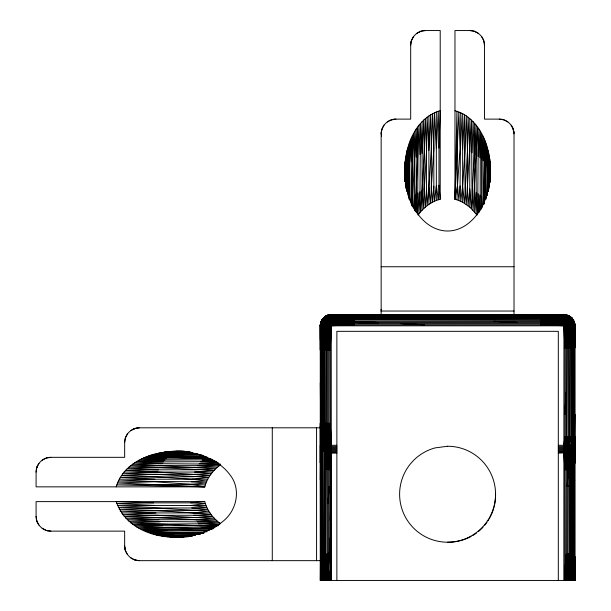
<?xml version="1.0" encoding="UTF-8"?>
<svg xmlns="http://www.w3.org/2000/svg" width="611" height="611" viewBox="0 0 611 611"><rect width="100%" height="100%" fill="white"/><g stroke="black" fill="none" stroke-linecap="round" stroke-linejoin="round"><path stroke-width="0.92" d="M336.867 450.513L331.338 450.513L330.49 450.009C326.969 449.78 322.226 449.597 320.324 446.114L320.309 462.917L320.309 423.232L320.477 580.45M568.283 315.658L570.346 316.842L564.923 314.78L540.59 314.772L563.838 314.726C569.376 314.604 574.416 319.217 574.859 324.708L574.867 347.942L574.913 325.8C575.05 319.881 569.765 314.573 563.838 314.726L330.245 314.78C324.945 315.123 320.08 320.248 320.263 325.8L320.263 580.45L574.913 580.45L574.913 325.8C573.416 321.531 568.222 319.072 563.838 319.293L331.338 319.293L330.513 319.981C326.862 320.744 322.44 322.127 320.806 325.8L321.103 580.45L320.508 325.8C319.904 319.851 325.518 314.581 331.338 314.726L354.586 314.772M336.867 452.316L330.811 452.69C326.35 453.423 320.309 450.444 321.218 445.297L321.218 325.8C319.935 319.82 325.442 314.55 331.338 314.726L564.663 314.902L569.376 316.208M320.324 446.114L320.806 447.71L321.959 448.879L321.722 567.436L322.127 580.45L322.379 449.895L321.745 445.297L321.47 324.502M323.127 580.45L322.379 325.8C319.454 319.706 325.747 315.253 331.338 315.681L563.838 315.681C569.544 315.36 575.257 319.759 574.913 325.8C574.279 320.706 568.406 318.308 563.838 318.392L331.338 318.392C326.77 318.308 320.897 320.706 320.263 325.8L320.309 350.156L320.317 324.708L320.309 339.571M324.823 316.842L328 315.413L331.338 315.268L331.238 322.669L324.823 325.8L324.823 445.297L325.258 445.984L325.258 451.338L325.8 452.071L325.64 580.45M381.157 311.114L381.157 309.303M404.719 173.44C403.886 148.748 414.227 118.351 440.21 110.675L438.981 148.03L438.981 185.217L438.255 199.797C430.029 202.417 423.118 208.183 418.046 215.064M405.093 181.238L404.719 170.018M422.094 121.658L422.094 210.23M454.966 110.675L462.634 113.631L462.634 202.203L469.775 207.098L477.13 215.064M490.45 174.693C491.275 151.841 483.652 125.591 462.634 113.631M558.309 453.125L567.26 452.736L569.376 452.071L570.032 450.36L570.346 325.8L563.838 322.379L563.838 315.268L568.192 315.727C570.361 318.507 568.788 322.44 567.787 325.403L567.26 325.8L566.909 450.903L566.145 452.95L564.999 453.079L563.838 452.316L558.309 452.316M558.309 449.528L563.838 449.528L564.686 449.016C568.1 448.558 572.935 448.627 574.852 445.297L574.867 436.514C574.546 440.966 576.677 447.924 571.682 450.651L571.247 451.109L571.277 580.45M574.699 580.45L574.699 323.639C573.202 319.034 570.338 315.169 574.371 322.379M320.309 427.83L320.309 425.989M320.317 580.45L320.454 560.15M321.195 465.33L320.905 447.115M320.775 565.916L320.737 580.45L320.485 565.106M323.899 580.45L323.929 451.109L323.104 450.536L323.486 445.534L323.929 445.297L323.929 325.8C320.744 320.233 325.854 313.382 331.238 315.177M326.007 316.139L325.167 317.567L324.953 319.828L326.007 324.8L325.8 445.297L326.251 446.198L326.251 451.582L326.832 452.445L327.099 580.45M330.245 314.78L331.338 314.726C324.158 313.71 326.068 321.653 326.832 325.8L326.832 445.297L327.297 446.404L327.297 451.758L327.916 452.736L328.122 580.45M406.873 191.258L405.101 178.427L405.055 181.482L404.879 175.632L404.803 179.603L404.788 177.06M411.333 138.048L411.279 203.448M416.175 129.142L416.16 212.101M476.16 213.781L476.16 125.209M481.598 208.779L481.567 133.435M488.869 188.562L490.45 170.018L490.442 175.204M490.434 175.09L490.45 170.018M567.054 580.45L567.26 452.736L567.879 451.758L567.879 446.404L568.345 445.297L568.192 324.334M568.077 580.45L568.345 452.445L568.925 451.582L568.925 446.198L569.376 445.297L569.169 324.8C571.751 320.225 570.002 313.794 563.838 314.726L526.621 314.971M569.536 580.45L569.376 452.071L568.925 451.582L558.309 451.445M570.437 580.45L570.346 451.628L571.682 450.651L571.858 448.726L571.682 445.534L571.247 445.297L571.247 325.8C571.644 322.6 573.393 317.636 569.169 316.139M572.041 580.45L571.797 449.719L574.225 447.886L574.371 445.297L574.371 325.8C572.736 322.127 568.314 320.744 564.663 319.981L563.838 319.293M570.323 468.538L569.376 452.071L572.072 450.536L572.797 445.297L572.797 325.8L573.347 322.188L572.958 319.591M574.867 414.373L573.981 465.33L574.073 580.45L574.264 447.115L574.852 446.114L574.867 462.917L574.913 445.297L574.371 445.297L574.264 446.305M377.835 323.601L354.586 322.463L331.338 322.379L330.513 319.981L330.391 316.994L331.338 315.268L563.838 315.268L564.847 317.651L563.838 322.379L354.586 322.463L331.338 323.494L328.397 324.93L327.916 325.8L327.916 445.297L328.558 452.751L330.177 453.079L330.811 452.69L330.543 447.985L331.338 445.297L330.307 423.232L330.177 325.8C328.481 322.967 325.732 314.749 331.338 314.787M330.307 423.232L330.177 445.297L329.673 445.671L329.337 449.971L329.673 452.759L330.177 453.079L330.307 571.346L330.788 580.45L331.338 453.125L330.811 452.69M405.505 158.837L405.467 185.446M407.736 148.061L407.674 193.366M436.33 200.477L436.33 111.897M490.06 182.17L490.297 175.632M566 580.45L566.145 452.95L565.503 452.759L564.999 453.079L564.87 469.981L564.923 580.45M573.698 324.502L573.049 580.45L572.812 466.773L573.958 445.297L573.958 325.8C575.425 319.736 569.322 315.933 563.838 316.208L331.338 316.208C327.145 316.322 322.226 317.995 320.806 322.379M336.867 446.381L331.338 446.381L329.031 445.297L329.031 325.8L329.451 324.472M330.245 580.45L330.307 571.346L329.711 580.45L329.138 571.224L329.031 452.95L329.673 452.759M405.001 181.582L405.177 161.609L405.055 181.589M486.035 199.079L486.043 197.177L488.876 186.683M490.091 182.17L489.999 161.609M558.309 446.381L563.838 446.381L564.999 445.297L564.999 325.8C566.496 322.768 568.65 317.758 565.725 314.971M558.309 445.297L563.838 445.297L564.365 445.885L566.145 445.297L566.145 325.8L565.725 324.472L563.838 323.494L540.59 322.463M320.775 464.551L320.485 423.232M405.811 183.957L405.788 185.836L405.406 181.207L405.414 185.889M320.309 479.811L320.576 446.649M324.739 580.45L324.823 451.628L321.959 448.879M404.803 181.559L404.933 164.405L405.055 173.959M320.485 374.512L320.393 325.77L320.485 350.156M320.775 423.232L320.508 445.297C321.89 448.581 327.244 448.581 330.49 449.016L331.338 449.528L336.867 449.528M412.639 206.564L412.433 135.703L411.264 161.625L410.309 140.461L408.866 197.384M574.401 347.942L574.47 322.707M409.103 199.079L409.133 197.177L406.88 189.372M480.177 210.283L480.315 131.25L481.628 159.303L482.743 135.703L483.072 204.586M574.691 414.373L574.814 445.526M320.714 324.472L320.775 322.463L322.478 319.156M330.307 520.664L331.338 453.125L336.867 453.125M406.781 191.327L407.048 150.696L407.674 166.666L408.515 145.471L408.721 197.353M574.401 464.551L574.814 446.167L574.691 463.741L574.6 446.649M321.195 423.232L320.905 446.305M422.071 190.556L420.528 211.956L419.978 191.724L420.528 123.384L422.071 153.369L423.721 120.039L424.263 152.292L423.721 208.611L422.071 190.556L424.263 152.292L425.393 118.526L426.539 151.314L426.539 188.501L427.12 205.701L428.891 187.63L431.335 149.672L432.542 113.631L433.833 149.015L433.833 186.195L434.421 201.279L436.384 185.652L438.255 199.797L440.21 199.255L440.21 30.55L425.447 30.55C417.557 30.359 410.5 37.431 410.684 45.313L410.684 119.122L395.92 119.122C388.038 118.939 380.974 126.003 381.157 133.885L381.157 314.726M490.266 181.574L490.396 167.208L490.427 175.036M573.981 347.942L574.371 325.8C576.295 320.828 568.704 316.277 563.838 316.842L331.338 316.842C326.557 316.788 320.691 319.393 320.309 324.769M574.691 565.106L574.439 580.45L574.401 565.916M321.05 324.403L321.088 322.509M320.485 548.212L320.775 532.128M417.596 213.812L417.993 155.797L417.565 127.126L416.122 157.134L414.854 131.25L414.373 158.562L414.67 210.558M489.442 185.477L489.671 158.837L489.938 173.028M336.867 448.505L331.338 448.505L324.22 446.878L320.951 445.472L321.722 423.232M456.921 199.797L454.966 199.255L456.921 111.225L457.494 185.416L456.921 199.797L462.634 202.203M573.454 347.942L574.317 323.624L573.698 320.935M406.04 188.371L406.445 153.376L406.781 168.445M477.657 213.865L478.13 156.454L477.611 127.126L473.082 210.23L472.02 190.006L471.455 120.039L466.285 204.418L465.063 187.226L464.475 114.677L462.596 149.328L460.755 112.699L460.068 185.912L460.755 201.279L462.596 186.515L465.063 150.046L466.285 115.846L467.461 150.864L467.461 188.051L468.057 205.701L469.775 188.975L471.455 208.611L474.167 153.941L474.648 123.384L476.206 155.156M573.981 414.373L573.454 436.514L574.225 445.472L570.957 446.878L563.838 448.505L558.309 448.505M486.998 195.352L487.441 148.061L487.968 191.388M322.356 423.232L321.401 445.77M407.904 195.314L409.37 142.936L409.92 200.439M484.546 201.477L486.662 145.471L486.998 165.795M487.204 195.52L488.128 150.696L488.785 188.417M572.812 347.942L573.431 325.8C571.705 322.7 567.68 321.776 564.48 320.851L563.838 320.263L540.59 319.316M569.062 580.45L570.323 553.008M573.981 566.695L573.607 580.45L573.454 567.436M413.991 208.878L414.373 195.749M483.186 160.83L483.843 138.048L484.599 162.427L484.615 201.515M573.454 466.071L573.775 448.398M326.602 580.45L328 554.124M321.722 550.542L321.195 566.695L321.569 580.45L322.356 551.244M411.119 203.532L413.609 133.435L414.373 158.562L412.753 197.246L413.112 207.725M478.13 156.454L479.001 129.142L479.94 157.837M484.065 203.952L484.126 202.096L486.043 197.177M572.072 347.942L572.797 325.8L563.838 321.294L540.59 320.301L330.513 319.981M320.699 322.707L320.263 325.8L320.592 323.204M472.02 152.819L473.082 121.658L474.167 153.941L474.648 211.956L476.206 192.343L477.504 213.835M571.247 552.481L572.072 568.788L571.667 580.45L571.239 569.376L570.865 580.45L570.323 569.903L569.994 580.45L569.337 570.353M573.454 550.542L572.4 580.45L572.072 568.788M323.929 350.156L324.823 325.8L324.242 325.762L321.745 325.8L322.356 350.156M324.853 350.156L325.8 325.8L325.09 325.273C324.311 322.6 323.097 319.087 325.09 316.666M324.853 553.008L323.502 580.45L323.097 568.788L322.776 580.45L322.356 568.138M325.839 350.156L326.832 325.8L326.007 324.8M326.893 350.156L327.916 325.8L326.984 324.334M328 350.156L329.031 325.8C327.412 322.875 325.518 317.85 328.397 315.154M329.138 350.156L330.177 325.8L331.338 324.64L354.586 323.601L540.59 323.601L563.838 323.494L565.03 323.043C565.778 320.66 567.375 315.49 563.838 314.787L540.59 314.948M330.307 350.156L331.338 325.8C330.032 322.7 327.267 317.086 330.941 314.764M330.788 580.45L330.307 537.558L327.603 580.45L326.893 570.727M479.238 212.048L479.94 195.024M419.978 191.724L419.016 213.781L417.993 192.977M220.602 464.688C213.186 470.142 207.037 477.802 204.784 486.852L36.087 486.852L36.087 472.089C35.896 464.207 42.969 457.135 50.85 457.326L124.659 457.326L124.659 442.563C124.476 434.681 131.541 427.616 139.423 427.799L320.37 427.799M415.281 211.322L419.016 125.209L419.978 154.537M454.966 199.255L458.846 111.897L460.068 148.725L457.494 185.416L454.966 199.255L454.966 30.55L469.729 30.55C477.611 30.359 484.683 37.431 484.492 45.313L484.492 119.122L499.256 119.122C507.138 118.939 514.21 126.003 514.019 133.885L514.019 314.726M36.087 472.089L36.813 467.53L38.905 463.413M124.659 442.563L125.385 438.003L127.478 433.886M320.263 325.8C320.271 320.24 326.495 317.476 331.338 317.567L563.838 317.567C568.642 317.476 574.982 320.24 574.852 325.8L574.691 347.942L574.668 325.8M381.157 133.885L381.883 129.326L383.975 125.209M410.684 45.313L411.402 40.754L413.502 36.637M564.87 414.373L566.038 392.231M564.381 580.45L566.038 554.33M480.895 209.55L481.628 196.482L482.071 207.603M324.853 468.538L325.8 452.071L326.251 451.582L336.867 451.445M564.365 452.69L564.365 445.885M325.839 468.988L326.832 452.445L327.297 451.758M326.893 469.363L327.916 452.736L328.382 451.865M330.307 469.981L331.338 453.125M426.539 188.501L425.393 207.098L424.263 189.479L426.539 151.314L427.12 117.129L428.891 150.443L430.702 114.677L431.335 149.672L431.335 186.859L430.702 203.249L428.891 187.63M568.283 553.833L567.176 571.018L567.573 580.45L569.337 553.459M328 469.653L329.031 452.95M329.138 469.859L330.177 453.079M567.176 554.124L565.465 580.45L564.87 571.346L563.838 580.45L563.938 322.669M323.929 569.376L324.311 580.45L324.853 569.903L325.182 580.45L326.893 553.833M567.176 486.547L568.283 469.363L567.26 452.736L566.787 451.865M328 503.441L329.138 486.753M567.176 571.018L566.534 580.45L566.038 571.224M381.6 314.749L329.176 314.94C323.57 315.444 320.981 320.928 323.104 325.8L323.104 445.297L331.338 447.451L336.867 447.451M433.833 186.195L432.542 202.203L431.335 186.859L433.833 149.015L434.421 112.699L436.384 148.465L438.255 111.225L438.981 148.03M460.068 185.912L458.846 200.477L457.494 185.416M322.623 446.351L322.73 445.297L329.673 445.671M323.929 423.232L324.823 445.297L324.334 445.755L324.22 450.063L324.334 451.025L326.251 451.582M489.77 181.207L489.373 185.836M570.323 436.514L569.376 445.297L569.918 445.984L573.958 445.297M569.337 436.514L568.345 445.297L568.925 446.198L569.918 445.984M568.283 436.514L567.26 445.297L567.879 446.404L568.925 446.198M563.838 445.297L564.87 436.514M565.503 452.759L565.778 447.871L564.999 445.297L566.038 436.514M574.691 323.601C567.856 310.403 574.775 320.63 572.072 325.8L572.072 445.297L566.145 445.297L567.176 436.514M568.925 451.582L570.842 451.025L570.957 446.878L570.346 445.297M574.47 325.77L574.577 325.06M328.382 446.595L329.031 445.297L330.811 445.885M322.356 319.316C324.311 316.781 319.973 322.341 320.485 323.601L322.218 319.591M381.447 130.96L381.844 129.44M410.974 42.38L411.371 40.861M116.212 486.852C124.713 458.678 158.562 449.49 184.904 451.369M331.338 319.293C327.061 319.156 321.737 321.34 320.393 325.77L320.347 325.167M325.8 325.8L569.376 325.8L570.086 325.273C570.865 322.6 572.079 319.087 570.086 316.666M571.27 324.724L570.934 325.762L570.346 325.8L571.247 347.942M320.576 445.923L320.806 445.297L320.263 445.297M574.401 481.445L574.691 480.636M36.775 467.636L37.324 466.17M564.87 347.942L563.838 325.8L565.03 323.043M567.176 347.942L566.145 325.8C567.764 322.875 569.658 317.85 566.779 315.154M572.812 466.773L572.797 449.895L573.217 448.879M322.379 449.895L322.623 449.322M321.745 325.8C323.463 322.7 327.496 321.776 330.696 320.851L331.338 320.263L354.586 319.316M321.47 320.935L320.859 323.624L321.722 350.156M321.959 446.061L322.73 445.297M327.297 446.404L327.916 445.297L326.893 423.232M326.251 446.198L326.832 445.297L325.839 423.232M325.258 445.984L325.8 445.297L324.853 423.232M569.337 347.942L568.345 325.8L569.169 324.8M570.842 445.755L571.247 445.297M322.218 324.8L320.508 325.8M323.104 318.392L325.663 316.513L329.825 315.482L354.586 316.185M574.264 447.115L572.606 448.367L569.101 449.559L563.838 450.513L558.309 450.513M330.65 446.939L331.338 446.381M330.391 319.148L331.338 318.392M558.309 447.451L563.838 447.451L567.879 446.404M564.663 324.029L563.838 324.64L540.59 324.769L354.586 324.769L331.338 324.64L330.513 324.029M322.379 325.8L331.338 321.294L354.586 320.301M570.086 325.273L571.247 325.8L572.026 325.235M326.832 325.8L328.397 324.93M564.48 320.851L563.838 321.294L540.59 321.355L354.586 321.355L331.338 321.294L330.696 320.851M330.543 447.985L331.338 447.451M563.838 452.316L564.526 451.857M324.823 451.628L325.258 451.338M416.771 33.368L420.88 31.276L425.447 30.55M387.244 121.94L391.361 119.848L395.92 119.122M42.205 460.121L46.291 458.051L50.85 457.326M130.746 430.618L134.863 428.525L139.423 427.799M563.838 451.445L571.797 449.719M563.838 317.567L564.785 316.994M330.49 449.016L331.338 448.505M325.09 325.273L324.242 325.762L323.906 324.724M330.49 450.009L331.338 449.528M323.379 449.719L328.267 450.903L331.338 450.513M564.663 316.414L563.838 316.842L540.59 317.567M564.48 315.91L540.59 316.826M330.941 325.006L329.031 325.8M321.722 466.071L321.401 448.398M220.602 523.772C213.72 518.701 207.946 511.789 205.334 503.563L190.747 502.838L153.567 502.838L116.212 501.616C130.731 542.767 191.984 546.448 222.465 521.71C236.625 511.117 241.49 489.434 230.148 475.053C217.715 458.219 195.772 451.369 175.556 451.369L184.201 451.384L178.366 451.399M419.52 31.787L420.994 31.237M326.893 315.658L329.138 314.948L348.323 314.971M133.504 429.037L138.048 427.868M568.283 486.257L569.337 485.882M564.663 319.981L540.59 320.301M391.468 119.809L394.546 119.191M323.929 451.109L324.334 451.025M565.503 445.671L566.618 445.465L566.787 446.595M330.146 315.139L381.6 314.971M320.416 560.661L139.423 560.661C131.541 560.852 124.476 553.78 124.659 545.898L124.659 531.135L50.85 531.135C42.969 531.326 35.896 524.261 36.087 516.371L36.087 501.616L204.784 501.616L205.334 503.563L191.19 505.434L206.816 507.397L191.732 507.985L154.552 507.985L119.168 509.276L155.209 510.483L193.168 512.927L208.786 511.117L154.552 507.985L118.236 507.397L154.003 505.434L206.014 505.496M219.318 465.658L160.693 465.613L128.921 467.171L159.479 467.652L214.148 470.363L194.512 472.043L211.238 473.762L193.588 474.357L156.401 474.357L121.383 475.534L155.584 476.756L192.053 479.223L208.786 477.344L156.401 474.357L122.666 473.762L157.325 472.043L209.955 475.534L192.763 476.756L120.214 477.344L154.866 479.223L207.74 479.184M193.168 512.927L211.238 514.699L194.038 515.279L156.851 515.279L124.064 516.425L157.829 517.563L196.093 519.747L214.148 518.097L195.016 517.563L125.576 518.097L158.906 519.747L215.767 519.724M204.784 486.852L117.434 482.973L154.262 481.751L190.953 484.324L204.784 486.852L116.762 484.897L190.953 484.324L206.014 482.973L191.449 481.751L118.236 481.063L154.866 479.223L119.168 479.184M190.747 502.838L204.784 501.616M134.68 525.643L199.858 525.697L219.38 524.383M220.304 464.261L197.88 465.613L217.493 467.171L159.479 467.652L127.195 468.736L158.356 469.798L195.543 469.798L215.767 468.736L132.663 464.207L161.991 463.688L220.319 464.184M215.171 527.171L164.099 527.446L136.788 526.965L162.671 525.697L132.663 524.261L198.514 523.826L219.318 522.81L197.261 521.84L128.921 521.298L158.906 519.747L127.195 519.724M191.449 481.751L206.816 481.063L192.053 479.223M143.585 530.485L209.061 530.333M331.338 322.379L354.586 321.355L377.835 322.463M331.338 325.8L354.586 324.769M203.952 455.943L169.621 455.943L145.998 456.959L207.053 457.204M212.216 459.785L138.972 460.251M199.178 463.688L218.623 462.985M213.262 528.706L141.24 529.386L167.162 530.554L145.998 531.509L203.868 532.983M216.775 461.633L163.374 461.878L134.68 462.817L161.991 463.688M160.074 521.84L130.739 522.81L216.859 526.537M183.674 536.863L181.169 536.939L183.552 536.985M197.261 521.84L217.493 521.298L196.093 519.747M188.883 536.351L186.745 536.412L189.547 536.405M210.23 458.479L141.24 459.075L164.84 460.19L136.788 461.504L163.374 461.878M540.59 316.185L565.343 315.482L568.535 316.093L571.27 317.659L569.062 316.032L566 314.94L549.144 314.787L564.923 314.78M194.955 535.037L158.913 535.373L191.999 535.778M153.567 502.838L116.762 503.563L154.003 505.434L117.434 505.496M190.006 451.88L164.374 452.148L190.059 452.377M540.59 315.658L563.838 315.268M199.934 454.821L151.009 455.157L207.014 457.272M158.356 469.798L125.576 470.363L157.325 472.043M328.939 315.543L327.099 315.566L328.939 315.582M176.709 452.377L161.632 452.575L193 453.034M202.05 533.502L200.164 533.525L202.058 533.563M195.031 535.488L192.221 535.519L195.039 535.542M540.59 315.238L565.03 315.139M183.308 536.764L169.934 536.886L183.277 537.016M161.632 535.885L175.792 535.778M192.305 535.992L189.494 536.007L192.312 536.038M183.445 537.023L175.556 537.1M566.183 315.582L568.077 315.566L566.183 315.536M158.913 453.087L174.883 453.034L156.233 453.69L197.88 453.851M200.164 454.935L202.058 454.935M148.473 456.012L169.621 455.943M197.559 534.274L200.385 534.266M566 314.94L513.431 314.971M169.934 451.575L185.202 451.552M192.305 452.445L186.355 451.827M130.739 465.658L160.693 465.613M199.858 525.697L218.578 525.651M212.101 529.179L164.099 527.446L138.972 528.21L208.977 530.539M172.745 537.038L181.375 537.016M381.157 266.747L514.019 266.747M381.157 311.037L514.019 311.037M571.247 325.8L573.431 325.8M574.371 325.8L572.958 324.8M321.218 445.297L322.379 445.297M331.338 445.297L336.867 445.297M564.999 445.297L566.145 445.297M185.179 451.384L175.556 451.369M124.064 472.043L212.636 472.043M121.383 512.927L209.955 512.927M205.021 531.898L148.473 532.448L199.896 533.892M203.845 533.098L151.009 533.304L172.203 534.144L199.858 534.144M189.074 536.351L164.374 536.313M188.646 536.725L183.964 536.718L187.019 536.764M329.031 314.971L329.451 314.971M213.369 460.22L202.02 460.19L215.087 460.923M153.598 534.083L172.203 534.144L156.233 534.77L173.982 535.037M354.586 323.601L331.338 323.494L330.146 323.043M181.169 451.529L184.446 451.544M205.204 531.769L207.06 531.776M167.147 451.819L178.565 451.88M179.497 536.764L177.633 536.351L167.147 536.649L183.308 536.794M354.586 315.238L330.513 314.902M494.093 314.948L517.341 315.238M331.338 315.268L354.586 315.658M211.055 458.762L167.964 457.219L143.585 457.975L166.368 458.64M198.514 523.826L219.349 524.223M171.332 454.821L153.598 454.378L173.089 453.851L200.125 454.592M354.586 316.826L330.696 315.91M201.286 527.446L214.415 527.828M354.586 317.567L331.338 316.842L330.513 316.414M204.349 530.554L208.122 530.669M564.236 314.764L566.145 314.971M190.953 484.324L205.334 484.897M200.561 461.878L217.585 462.58M540.59 321.355L563.838 322.379M540.59 323.601L564.236 325.006L564.999 325.8L566.038 347.942M540.59 324.769L563.838 325.8M494.093 321.355L517.341 322.463M401.083 323.601L424.34 324.769M469.729 30.55L474.296 31.276L478.405 33.368M499.256 119.122L503.815 119.848L507.932 121.94M50.85 531.135L46.291 530.417L42.174 528.316M139.423 560.661L134.863 559.936L130.746 557.843M194.038 515.279L212.636 516.425L195.016 517.563L156.851 515.279L122.666 514.699L155.981 512.927L120.214 511.117L192.396 510.483L207.74 509.276L191.732 507.985M564.663 314.902L563.838 314.787L563.938 315.177M570.842 451.025L571.247 451.109M46.398 530.447L47.918 530.844M134.978 559.974L136.497 560.371M566.145 325.8L564.236 325.006M474.182 31.237L475.648 31.787M565.725 324.472L568.345 325.8M563.838 449.528L564.686 450.009M563.838 450.513L564.633 450.964M563.838 448.505L564.686 449.016M330.391 316.994L331.338 317.567M330.543 450.964L331.338 451.445M569.918 451.338L570.346 451.628M563.838 447.451L564.633 447.985M330.65 451.857L331.338 452.316M323.143 325.235L323.929 325.8M565.664 446.778L566.909 447.718M563.838 318.392L564.785 319.148M563.838 446.381L564.526 446.939M323.929 445.297L324.334 445.755M573.775 445.77L572.812 436.514M321.218 448.482L321.745 449.207L322.356 466.773M567.879 451.758L568.345 452.445L569.337 468.988M481.674 36.637L483.775 40.754L484.492 45.313M511.201 125.209L513.293 129.326L514.019 133.885M572.797 319.293L573.431 320.263M127.478 554.574L125.385 550.465L124.659 545.898M38.905 525.055L36.813 520.939L36.087 516.371M566.779 324.93L567.26 325.8L568.283 347.942M572.797 445.297L573.217 446.061M320.775 481.445L321.195 482.224M409.179 199.071L409.133 197.177C414.556 213.346 427.44 229.591 445.602 230.95C463.398 232.111 477.787 217.493 484.126 202.096L484.156 203.975M572.553 449.322L572.797 449.895M512.782 127.966L513.958 132.511M36.775 520.824L37.324 522.298M574.6 445.923L573.981 436.514M125.347 550.351L124.728 547.273M320.592 325.06L320.699 325.77M462.596 186.515L464.475 203.249L467.461 150.864L468.057 117.129L469.775 151.788M331.238 322.669L331.338 580.45M572.446 445.297L572.553 446.351M574.867 324.769L574.913 325.8M438.981 185.217L440.21 199.255M381.241 132.343L381.562 136.131M416.122 194.321L417.435 213.842M328 571.018L328.642 580.45L329.138 571.224L329.176 580.45M566.145 452.95L567.176 469.653M564.999 453.079L566.038 469.859M563.838 453.125L564.87 469.981M329.138 423.232L330.177 445.297M328 423.232L329.031 445.297M411.264 198.812L411.57 205.411M569.376 325.8L570.323 347.942M485.875 198.415L485.875 164.084L484.867 140.461L483.339 204.693M478.13 193.641L478.803 212.162M568.283 570.727L568.574 580.45M325.839 570.353L326.114 580.45M412.127 204.464L412.173 206.335M574.691 436.514L574.852 445.297M320.806 325.8L321.195 350.156M574.645 338.166L574.691 341.832M489.442 171.172L489.243 156.095L488.785 169.346L488.731 153.376M574.645 578.541L574.668 580.45M405.933 156.095L406.04 170.255M320.309 382.776L320.47 402.504M574.867 556.59L574.913 580.45L574.867 564.281M490.419 172.829L490.427 175.326M490.243 164.405L490.266 174.899M485.806 142.936L485.875 164.084M404.78 167.208L404.803 175.838M320.737 322.585L320.744 324.472M573.958 448.482L573.981 465.33M558.309 580.45L558.309 331.33L336.867 331.33L336.867 580.45M469.775 118.526L469.775 207.098M447.588 316.185L447.588 316.826M428.891 115.846L428.891 204.418M316.574 427.799L316.574 560.661M272.285 427.799L272.285 560.661M476.359 533.12A49.392 47.979 45 0 1 472.608 535.595M471.058 536.473A49.392 47.979 45 0 1 461.03 540.506M460.167 540.735A49.392 47.979 45 0 1 447.588 542.209M495.567 494.23A49.392 47.979 45 0 1 494.299 505.939M494.093 506.809A49.392 47.979 45 0 1 489.396 518.479M488.953 519.251A49.392 47.979 45 0 1 488.006 520.771M486.998 522.268A49.392 47.979 45 0 1 484.813 525.139M483.041 527.163A49.392 47.979 45 0 1 478.497 531.455M574.691 556.59L574.859 580.45L574.691 556.59M404.879 175.632L404.872 181.246L404.879 175.632M574.073 321.562L574.065 323.402L574.073 321.562M406.3 186.683L406.284 188.562L406.3 186.683M488.296 189.372L488.281 191.251L488.296 189.372M447.588 446.251L435.169 447.886A47.979 47.979 0 0 0 410.836 525.07A47.979 47.979 0 0 0 491.068 514.508A47.979 47.979 0 0 0 447.588 446.251M182.315 451.384L172.745 451.422L182.315 451.384M189.547 452.041L186.745 452.056L189.547 452.071M183.972 536.924L181.169 536.939L183.972 536.939M572.072 318.392L571.239 317.56L572.026 318.369"/></g></svg>
